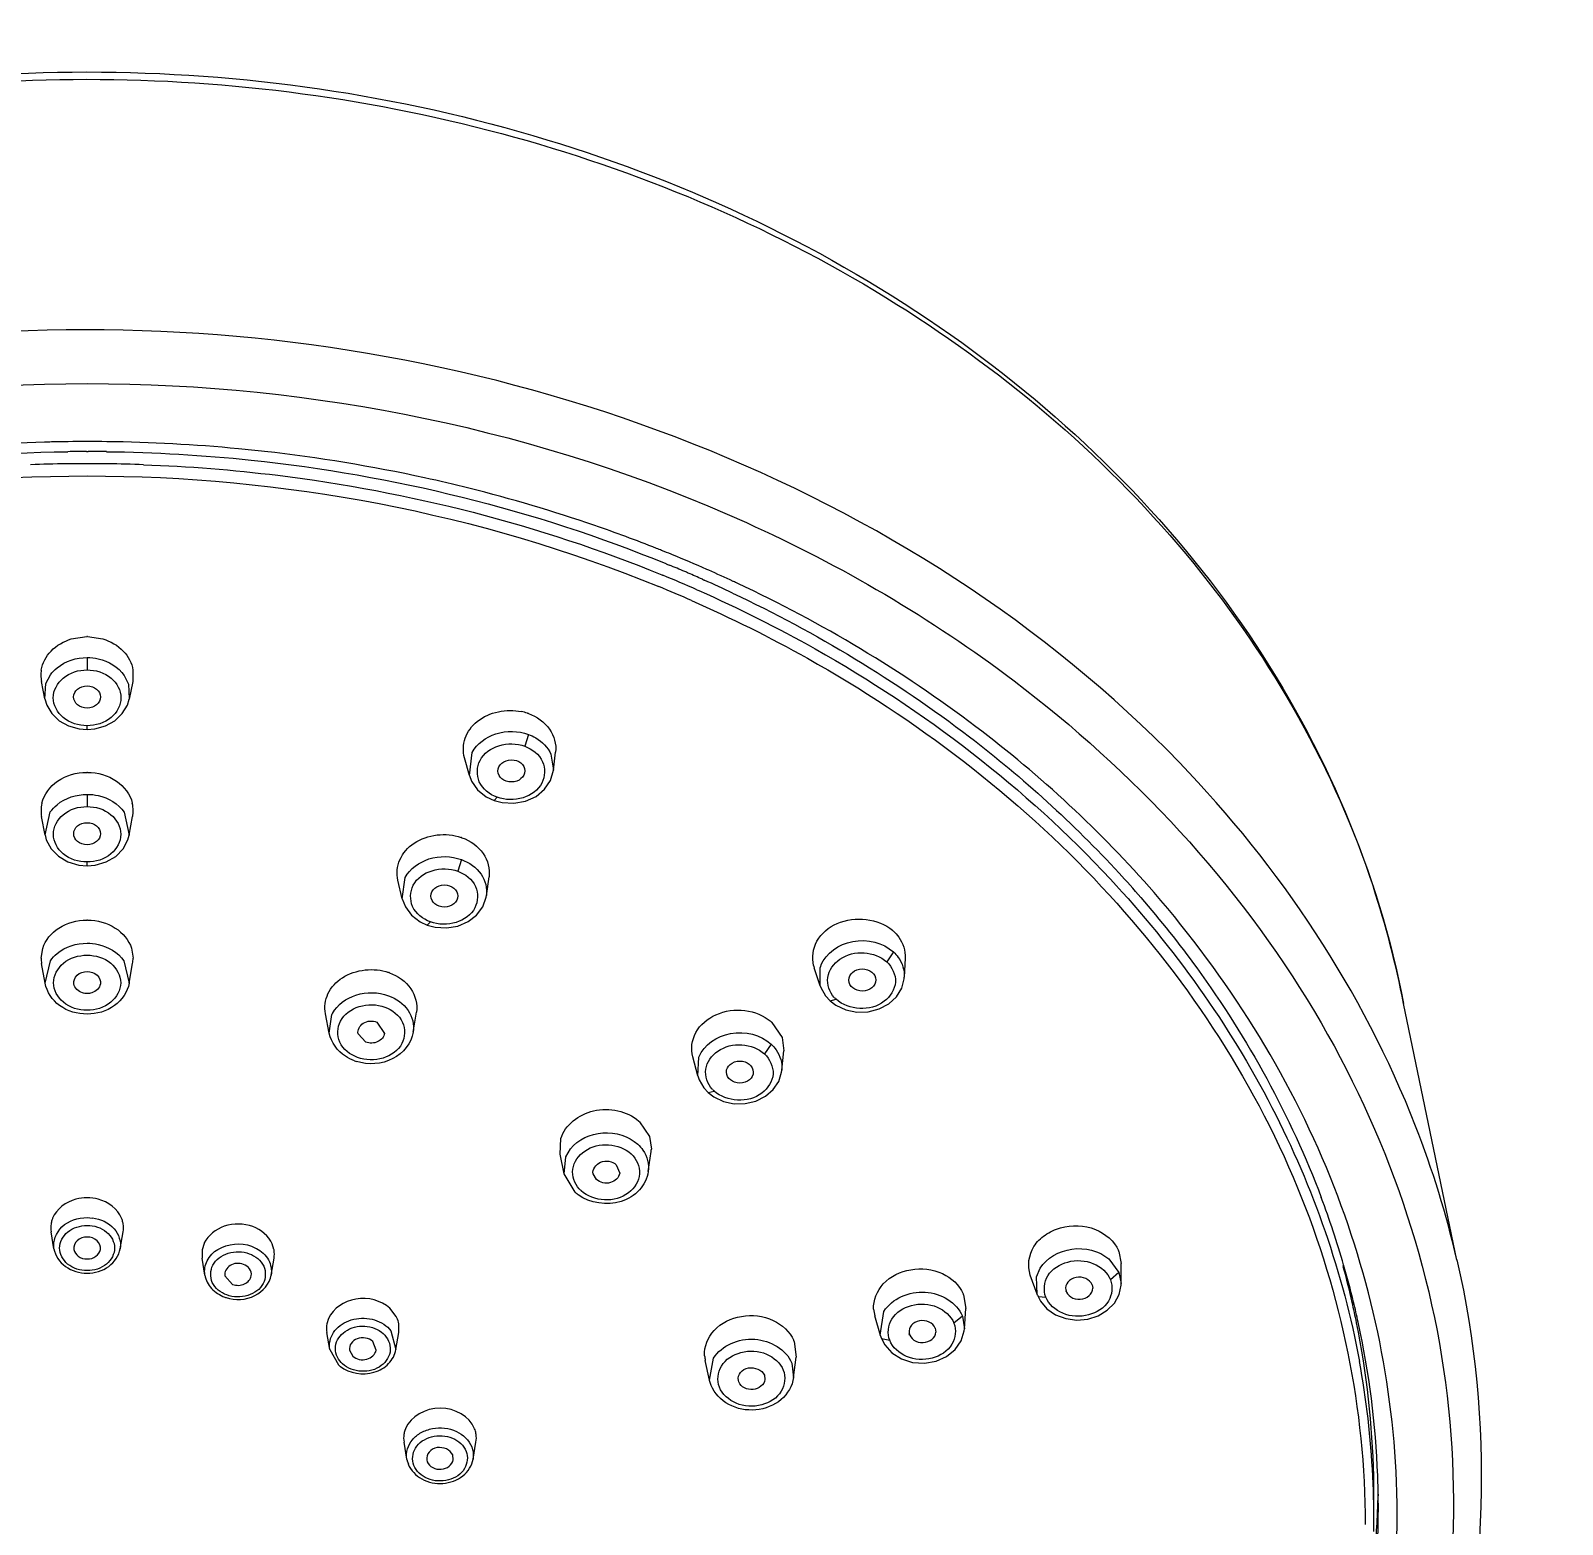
# Model space of a CAD drawing. Header units: millimetres. Extents: x 6110 to 6704, y -2661 to -1821.
# Drawn here: x 6307.51 to 6320.41, y -2176.6 to -2164.02 of the extents above; entities that cross this region are included whole.
import ezdxf

# ---------------------------------------------------------------- set-up
doc = ezdxf.new("R2010")
doc.units = ezdxf.units.MM
doc.header["$LTSCALE"] = 0.1
doc.layers.get('0').update_dxf_attribs({"lineweight": 15})
doc.layers.add('DIM', color=3, linetype='Continuous', lineweight=9)
doc.styles.get("Standard").update_dxf_attribs({"font": 'arial.ttf'})
doc.dimstyles.new('ISO-25', dxfattribs={"dimtxt": 2.5, "dimasz": 2.5, "dimexe": 1.25, "dimexo": 0.625, "dimtad": 1, "dimlfac": 5, "dimtxsty": 'Standard', "dimcen": 2.5, "dimadec": 0, "dimazin": 0, "dimtfac": 1, "dimtmove": 0, "dimatfit": 3, "dimfxl": 0, "dimarcsym": 0})

# ---------------------------------------------------------------- blocks, each defined once
blk = doc.blocks.new('*D77')
at = {"layer": 'Defpoints', "color": 0}
for p in [(6295.279, -2068.044), (6383.721, -2580.443), (6409.353, -2580.443)]:
    blk.add_point(p, dxfattribs=at)
at = {"layer": 'DIM', "color": 0, "lineweight": -2}
for p, q in [((6295.904, -2068.044), (6410.603, -2068.044)), ((6409.353, -2072.044), (6409.353, -2576.443)), ((6384.346, -2580.443), (6410.603, -2580.443))]:
    blk.add_line(p, q, dxfattribs=at)
at = {"layer": 'DIM', "color": 0}
for points in [[(6408.686, -2072.044), (6410.019, -2072.044), (6409.353, -2068.044)], [(6408.686, -2576.443), (6410.019, -2576.443), (6409.353, -2580.443)]]:
    blk.add_solid(points, dxfattribs=at)
at = {"layer": 'DIM', "color": 0, "insert": (6406.106, -2324.243), "char_height": 4, "attachment_point": 5, "rotation": 90}
blk.add_mtext('(2280)', dxfattribs=at)

msp = doc.modelspace()

# ---------------------------------------------------------------- linework, layer by layer
at = {"color": 7, "linetype": 'Continuous'}
for p, q in [((6312.8674, -2168.5091), (6312.8876, -2168.5175)), ((6307.8513, -2169.1403), (6307.9813, -2169.1207)), ((6307.9884, -2169.1207), (6308.1187, -2169.1404)), ((6307.9849, -2169.2964), (6307.985, -2169.4008)), ((6308.3711, -2169.4026), (6308.3691, -2169.4988)), ((6307.63, -2169.6458), (6307.6006, -2169.4987)), ((6307.6299, -2169.6453), (6307.6385, -2169.5154)), ((6307.6385, -2169.5154), (6307.6756, -2169.4432)), ((6308.2972, -2169.4474), (6308.3332, -2169.5211)), ((6308.3332, -2169.5211), (6308.3399, -2169.6457)), ((6308.3692, -2169.4985), (6308.3398, -2169.6463)), ((6307.917, -2169.8975), (6307.9849, -2169.903)), ((6307.9849, -2169.903), (6307.9849, -2169.8709)), ((6311.7016, -2169.9445), (6311.6711, -2170.0435)), ((6311.2043, -2170.2896), (6311.163, -2170.1413)), ((6311.2041, -2170.2889), (6311.2276, -2170.0961)), ((6311.8914, -2170.1107), (6311.9132, -2170.2447)), ((6311.9131, -2170.2454), (6311.9306, -2170.0943)), ((6307.9849, -2170.4492), (6307.9849, -2170.552)), ((6307.6304, -2170.7911), (6307.6744, -2170.5977)), ((6311.4123, -2170.5006), (6311.438, -2170.4731)), ((6307.6306, -2170.792), (6307.6012, -2170.6358)), ((6308.2966, -2170.5994), (6308.3393, -2170.7919)), ((6308.3393, -2170.7919), (6308.3685, -2170.6356)), ((6307.914, -2171.045), (6307.9849, -2171.051)), ((6307.9849, -2171.051), (6307.9849, -2171.0189)), ((6311.1376, -2170.9989), (6311.1071, -2171.0965)), ((6310.6395, -2171.3286), (6310.6027, -2171.1723)), ((6310.6394, -2171.3286), (6310.6647, -2171.1496)), ((6311.3479, -2171.3027), (6311.3697, -2171.1437)), ((6310.8499, -2171.5505), (6310.8756, -2171.523)), ((6307.5978, -2171.8281), (6307.6107, -2171.7462)), ((6308.359, -2171.7461), (6308.3719, -2171.8281)), ((6307.6312, -2172.0399), (6307.6019, -2171.8746)), ((6307.6312, -2172.0397), (6307.6752, -2171.8504)), ((6308.2946, -2171.8504), (6308.3386, -2172.0395)), ((6308.3385, -2172.0397), (6308.3678, -2171.8744)), ((6314.7755, -2171.7769), (6314.7198, -2171.861)), ((6314.875, -2171.8285), (6314.8674, -2171.9879)), ((6314.16, -2172.0621), (6314.109, -2171.9095)), ((6314.1599, -2172.0617), (6314.1589, -2171.907)), ((6314.2435, -2172.1881), (6314.294, -2172.1756)), ((6319.5217, -2174.372), (6319.0717, -2172.2121)), ((6310.0246, -2172.462), (6309.9922, -2172.2972)), ((6310.0245, -2172.4617), (6310.047, -2172.3027)), ((6310.4242, -2172.367), (6310.4903, -2172.4622)), ((6310.7319, -2172.4516), (6310.758, -2172.2846)), ((6313.753, -2172.3708), (6313.8375, -2172.496)), ((6310.3324, -2172.5362), (6310.2668, -2172.4651)), ((6313.8375, -2172.496), (6313.8515, -2172.6098)), ((6313.1282, -2172.8202), (6313.085, -2172.6602)), ((6313.128, -2172.8194), (6313.1378, -2172.6617)), ((6313.745, -2172.5533), (6313.6894, -2172.6358)), ((6313.836, -2172.7738), (6313.8515, -2172.6098)), ((6313.216, -2172.9607), (6313.2665, -2172.9482)), ((6312.638, -2173.2075), (6312.7217, -2173.3306)), ((6311.9691, -2173.4795), (6311.9745, -2173.3487)), ((6312.0164, -2173.5037), (6312.0567, -2173.4344)), ((6312.7217, -2173.3306), (6312.7369, -2173.4374)), ((6312.004, -2173.6453), (6311.9691, -2173.4796)), ((6312.004, -2173.645), (6312.0164, -2173.5037)), ((6312.7114, -2173.6265), (6312.7349, -2173.457)), ((6312.0954, -2173.8009), (6312.004, -2173.645)), ((6312.2741, -2173.6936), (6312.2465, -2173.6462)), ((6312.4417, -2173.5697), (6312.4701, -2173.6409)), ((6307.9848, -2174.0139), (6308.0294, -2174.0182)), ((6307.7059, -2174.2769), (6307.6817, -2174.1347)), ((6308.2637, -2174.2768), (6308.2879, -2174.1347)), ((6308.97, -2174.2314), (6308.9528, -2174.2862)), ((6308.9528, -2174.2862), (6308.9528, -2174.3568)), ((6309.3704, -2174.2555), (6309.409, -2174.2744)), ((6309.5584, -2174.282), (6309.5445, -2174.2366)), ((6316.6752, -2174.3011), (6316.6942, -2174.4021)), ((6308.9769, -2174.4986), (6308.9528, -2174.3568)), ((6309.5348, -2174.4985), (6309.559, -2174.3556)), ((6315.9795, -2174.5144), (6316.0114, -2174.4407)), ((6316.5901, -2174.362), (6316.6753, -2174.4769)), ((6316.6928, -2174.5701), (6316.6942, -2174.402)), ((6319.5217, -2174.372), (6319.5215, -2174.371)), ((6309.1442, -2174.5041), (6309.2101, -2174.5768)), ((6315.9857, -2174.6593), (6315.9286, -2174.4982)), ((6315.9857, -2174.6593), (6315.9795, -2174.5144)), ((6316.4484, -2174.5802), (6316.4539, -2174.6084)), ((6316.6753, -2174.4769), (6316.604, -2174.5388)), ((6316.6753, -2174.4769), (6316.6928, -2174.5696)), ((6315.3667, -2174.6643), (6315.3851, -2174.7807)), ((6315.989, -2174.668), (6315.9857, -2174.6593)), ((6315.9893, -2174.6688), (6316.0143, -2174.7177)), ((6315.9976, -2174.6793), (6316.059, -2174.6841)), ((6316.2316, -2174.6381), (6316.2301, -2174.6339)), ((6310.5887, -2174.848), (6310.5347, -2174.7785)), ((6314.6655, -2175.0069), (6314.6188, -2174.8424)), ((6314.6651, -2175.0055), (6314.6962, -2174.8041)), ((6315.3565, -2174.8436), (6315.2852, -2174.9039)), ((6315.3565, -2174.8435), (6315.3735, -2174.9509)), ((6315.3735, -2174.951), (6315.3851, -2174.7807)), ((6310.0282, -2175.1253), (6310.0041, -2174.9836)), ((6310.0192, -2174.8634), (6310.0049, -2174.9089)), ((6310.5164, -2174.9386), (6310.5423, -2174.9688)), ((6310.5439, -2174.9682), (6310.586, -2175.1252)), ((6310.586, -2175.1252), (6310.6104, -2174.9819)), ((6310.6104, -2174.9819), (6310.6099, -2174.9096)), ((6315.1278, -2174.9459), (6315.1333, -2174.9785)), ((6310.4187, -2175.1307), (6310.3907, -2175.0573)), ((6313.9398, -2175.0576), (6313.9566, -2175.1889)), ((6314.6651, -2175.0054), (6314.6744, -2175.0329)), ((6314.6744, -2175.033), (6314.7441, -2175.0482)), ((6314.9123, -2175.0034), (6314.9094, -2174.9943)), ((6310.0282, -2175.1253), (6310.1011, -2175.2548)), ((6310.1955, -2175.1307), (6310.2235, -2175.1809)), ((6313.2273, -2175.3851), (6313.1907, -2175.2173)), ((6313.2273, -2175.385), (6313.2611, -2175.1992)), ((6313.9192, -2175.2404), (6313.9348, -2175.3614)), ((6313.9347, -2175.3615), (6313.9566, -2175.1889)), ((6313.6886, -2175.3418), (6313.6937, -2175.3787)), ((6313.2403, -2175.4275), (6313.2275, -2175.3861)), ((6313.474, -2175.399), (6313.47, -2175.3853)), ((6310.6779, -2176.0486), (6310.6538, -2175.9071)), ((6311.0684, -2176.054), (6311.0638, -2176.0139)), ((6311.2246, -2175.9452), (6311.2333, -2175.9814)), ((6311.2351, -2175.9814), (6311.2357, -2176.0485)), ((6311.2357, -2176.0485), (6311.2601, -2175.905)), ((6310.6784, -2176.0518), (6310.6779, -2176.0486)), ((6310.6806, -2176.063), (6310.6917, -2176.09)), ((6310.8452, -2176.0539), (6310.8498, -2176.071)), ((6318.8222, -2176.5557), (6318.8221, -2176.3531)), ((6318.8596, -2176.4618), (6318.8596, -2176.4603))]:
    msp.add_line(p, q, dxfattribs=at)
for points in [[(6307.6299, -2169.6452), (6307.6456, -2169.6971), (6307.6879, -2169.7688), (6307.7501, -2169.8284), (6307.8281, -2169.8723), (6307.917, -2169.8975)], [(6307.9849, -2169.903), (6308.0511, -2169.8978), (6308.1406, -2169.8728), (6308.219, -2169.8289), (6308.2815, -2169.7693), (6308.3241, -2169.6975), (6308.3398, -2169.6464)], [(6311.2044, -2170.2897), (6311.2225, -2170.337), (6311.2738, -2170.4108), (6311.3469, -2170.4695), (6311.4123, -2170.5006)], [(6311.4123, -2170.5006), (6311.4799, -2170.5188), (6311.58, -2170.5245), (6311.6782, -2170.5063), (6311.7666, -2170.4658), (6311.8383, -2170.4062), (6311.8881, -2170.3324), (6311.9132, -2170.2447)], [(6307.6304, -2170.7911), (6307.6414, -2170.8323), (6307.6815, -2170.9078), (6307.7433, -2170.971), (6307.8226, -2171.0179), (6307.914, -2171.045)], [(6307.9849, -2171.051), (6308.0541, -2171.0453), (6308.1461, -2171.0184), (6308.226, -2170.9715), (6308.2882, -2170.908), (6308.3284, -2170.8323), (6308.3392, -2170.7921)], [(6310.6395, -2171.3289), (6310.6651, -2171.3963), (6310.717, -2171.4664), (6310.7885, -2171.5217), (6310.8499, -2171.5505)], [(6310.8499, -2171.5505), (6310.9156, -2171.5684), (6311.0126, -2171.5746), (6311.1076, -2171.5586), (6311.194, -2171.5215), (6311.2657, -2171.4659), (6311.3176, -2171.3956), (6311.3458, -2171.3156), (6311.348, -2171.3023)], [(6314.2435, -2172.1881), (6314.2919, -2172.225), (6314.3753, -2172.2641), (6314.4682, -2172.2832), (6314.564, -2172.2808), (6314.6556, -2172.257), (6314.7366, -2172.2137), (6314.8013, -2172.1539), (6314.8455, -2172.0816), (6314.8664, -2172.0018), (6314.8674, -2171.988)], [(6314.1598, -2172.0617), (6314.1646, -2172.0748), (6314.2042, -2172.1453), (6314.2434, -2172.1881)], [(6313.216, -2172.9608), (6313.2628, -2172.9966), (6313.344, -2173.0354), (6313.4344, -2173.0551), (6313.5278, -2173.0543), (6313.6178, -2173.033), (6313.6982, -2172.9926), (6313.7635, -2172.9361), (6313.8098, -2172.8671), (6313.834, -2172.79), (6313.836, -2172.7739)], [(6313.1282, -2172.8202), (6313.1399, -2172.8542), (6313.179, -2172.9208), (6313.216, -2172.9608)], [(6316.0143, -2174.7177), (6316.069, -2174.7819), (6316.1414, -2174.8321), (6316.227, -2174.8647), (6316.3196, -2174.8775), (6316.4131, -2174.8695), (6316.5007, -2174.8415), (6316.5769, -2174.7953), (6316.6367, -2174.7339), (6316.676, -2174.6613), (6316.6924, -2174.5828), (6316.6928, -2174.5696)], [(6314.6744, -2175.033), (6314.7027, -2175.0868), (6314.7634, -2175.1541), (6314.8437, -2175.2045), (6314.9376, -2175.2342), (6315.0375, -2175.2406), (6315.1356, -2175.2233), (6315.224, -2175.1837), (6315.2962, -2175.1249), (6315.3466, -2175.0514), (6315.3716, -2174.9691), (6315.3735, -2174.9509)]]:
    msp.add_lwpolyline(points, dxfattribs=at)
for centre, radius, start, end in [((6307.9847, -2180.8929), 13.4154, 91.28075, 91.53681), ((6307.9849, -2180.9044), 13.427, 90.68498, 91.2807), ((6307.9851, -2180.9233), 13.4458, 89.29425, 90.68485), ((6307.9859, -2180.9026), 13.4251, 84.55343, 89.29667), ((6307.9854, -2180.8206), 13.2592, 90.01924, 90.70816), ((6307.9854, -2180.8214), 13.26, 89.29743, 89.96637), ((6307.9947, -2180.8), 13.3222, 83.59928, 84.54928), ((6308.0109, -2180.6753), 13.1964, 77.67542, 83.60879), ((6307.9852, -2180.8698), 13.2061, 90.76239, 92.06554), ((6307.9854, -2180.8814), 13.2177, 89.24196, 90.76252), ((6307.9856, -2180.8696), 13.206, 87.93893, 89.24209), ((6308.0644, -2180.4177), 12.9333, 75.96557, 77.66305), ((6308.1226, -2180.1942), 12.7024, 70.98964, 75.9762), ((6308.2388, -2179.8505), 12.3396, 68.40113, 70.97985), ((6308.2892, -2179.7205), 12.2002, 68.18366, 68.39622), ((6308.2997, -2179.6944), 12.1721, 67.77142, 68.18374), ((6308.3343, -2179.5304), 11.9171, 66.8528, 67.53704), ((6308.3357, -2179.6071), 12.0776, 66.23355, 67.72022), ((6308.3367, -2179.5606), 11.8443, 66.17456, 67.68416), ((6308.3529, -2179.4866), 11.8696, 66.70133, 66.85242), ((6308.3662, -2179.456), 11.8361, 66.06993, 66.70156), ((6308.4044, -2179.3704), 11.7425, 64.70847, 65.98631), ((6308.3919, -2179.4793), 11.938, 65.05189, 66.1426), ((6308.4208, -2179.4169), 11.8693, 64.85617, 65.05103), ((6308.3331, -2179.5862), 11.7676, 66.23383, 67.69169), ((6307.9849, -2169.583), 0.4624, 89.57129, 90.45062), ((6307.8674, -2169.4455), 0.2721, 170.96189, 180.2162), ((6307.8685, -2169.4452), 0.2731, 180.27565, 191.29268), ((6311.5494, -2170.187), 0.4451, 71.08648, 77.90285), ((6311.5546, -2170.1709), 0.4282, 69.9345, 71.05366), ((6307.9849, -2170.7263), 0.4626, 89.57276, 90.43185), ((6307.8676, -2170.5864), 0.271, 166.68172, 179.94349), ((6307.8664, -2170.586), 0.2698, 180.03375, 190.63178), ((6308.1021, -2170.5864), 0.271, 0.05228, 13.41231), ((6308.1034, -2170.5859), 0.2698, 349.39045, 359.96119), ((6310.995, -2171.2166), 0.4283, 69.93441, 71.01391), ((6309.8783, -2177.36), 9.2324, 40.87472, 42.58012), ((6311.4062, -2173.6742), 7.8037, 10.79874, 18.24684), ((6307.9849, -2171.9704), 0.4627, 89.58875, 90.41582), ((6314.5408, -2171.8587), 0.3484, 47.66155, 49.46171), ((6307.8648, -2171.828), 0.267, 180.02824, 190.05518), ((6308.1048, -2171.8279), 0.267, 349.96581, 359.96821), ((6310.3847, -2172.3541), 0.4283, 69.93434, 70.97914), ((6314.3695, -2171.8224), 0.2746, 194.45371, 198.47407), ((6314.4095, -2171.9863), 0.2629, 158.3251, 162.42954), ((6314.462, -2171.9912), 0.2495, 222.47659, 227.65857), ((6310.2877, -2172.4232), 0.2692, 151.55149, 153.40758), ((6313.5185, -2172.6283), 0.3483, 47.66131, 49.40157), ((6310.3714, -2172.3235), 0.3933, 249.95058, 252.63804), ((6313.4343, -2172.7641), 0.2491, 222.46484, 227.6589), ((6312.4036, -2173.4647), 0.348, 47.66112, 49.34932), ((6312.4727, -2173.4206), 0.2647, 352.09428, 356.36591), ((6312.323, -2173.5507), 0.3382, 227.70189, 233.45016), ((6312.3128, -2173.6051), 0.2478, 222.43124, 227.65592), ((6311.2136, -2176.5401), 7.6553, 16.13174, 20.60721), ((6307.8889, -2174.0994), 0.2102, 170.98736, 189.66009), ((6307.8904, -2174.0999), 0.2118, 169.73761, 170.93333), ((6307.8933, -2174.1005), 0.2147, 160.6253, 169.71892), ((6307.8981, -2174.1021), 0.2198, 158.03689, 160.64057), ((6308.0716, -2174.102), 0.2196, 18.66293, 22.10749), ((6308.0766, -2174.1003), 0.2143, 10.29295, 18.67088), ((6308.0791, -2174.0998), 0.2118, 9.05022, 10.27829), ((6308.0807, -2174.0994), 0.2102, 350.33707, 9.00021), ((6309.1753, -2174.3266), 0.2263, 154.25018, 155.12041), ((6309.3523, -2174.3207), 0.2097, 9.117, 10.64745), ((6309.3517, -2174.3206), 0.2103, 350.42551, 9.05649), ((6316.4168, -2174.4035), 0.278, 21.60462, 23.54661), ((6311.313, -2176.3895), 7.5124, 12.77459, 15.13718), ((6311.3286, -2176.506), 7.5354, 13.66043, 16.12501), ((6309.2508, -2174.3931), 0.3103, 249.93758, 252.20341), ((6315.1085, -2174.7665), 0.2777, 21.60444, 23.48486), ((6310.3886, -2174.9521), 0.2256, 24.47461, 27.48147), ((6314.8759, -2174.7692), 0.2674, 183.70502, 195.87578), ((6311.3689, -2176.3766), 7.455, 11.42431, 12.7731), ((6311.3877, -2176.4914), 7.4746, 12.32396, 13.6587), ((6310.2109, -2174.9487), 0.2098, 169.01817, 189.59), ((6310.3968, -2174.9487), 0.2167, 10.39997, 24.54702), ((6310.4018, -2174.9465), 0.2115, 348.90834, 350.36623), ((6311.4565, -2176.3594), 7.3657, 1.28962, 11.4282), ((6311.4977, -2176.4682), 7.3621, 2.16227, 12.33055), ((6313.682, -2175.1597), 0.2773, 21.60432, 23.43418), ((6310.2722, -2175.0956), 0.204, 223.43003, 227.66749), ((6313.4494, -2175.1608), 0.2647, 183.68603, 192.31), ((6311.4612, -2176.5604), 7.3611, 2.84898, 10.44967), ((6310.2792, -2175.0592), 0.2645, 227.6804, 232.53933), ((6310.8598, -2175.8723), 0.2089, 170.61406, 189.60737), ((6310.8613, -2175.8728), 0.2105, 169.50706, 170.54278), ((6310.8652, -2175.8736), 0.2145, 159.9351, 169.47966), ((6310.8709, -2175.8756), 0.2206, 157.67187, 159.96057), ((6311.049, -2175.8713), 0.2141, 10.17704, 21.62194), ((6311.052, -2175.8707), 0.211, 8.94513, 10.15375), ((6311.0542, -2175.8701), 0.2088, 350.39033, 8.89402), ((6311.5199, -2176.556), 7.3023, 1.57115, 2.83761), ((6311.5398, -2176.3544), 7.2824, 0.01045, 1.26541), ((6311.57, -2176.462), 7.2896, 0.92853, 2.13502), ((6311.5377, -2176.5555), 7.2845, 0.01052, 1.57123), ((6311.543, -2176.1968), 7.3166, 357.93873, 358.74528), ((6311.5375, -2176.4616), 7.3222, 0.0101, 0.92651), ((6311.616, -2176.53), 7.4025, 0.92659, 1.57506), ((6311.5317, -2176.1964), 7.3279, 357.18036, 357.93875), ((6311.5557, -2176.4616), 7.304, 359.24213, 359.99806), ((6311.5183, -2176.5554), 7.3039, 359.19035, 359.99804), ((6311.5121, -2176.1953), 7.3475, 355.23036, 357.17979)]:
    msp.add_arc(centre, radius, start, end, dxfattribs=at)
for centre, major_axis, ratio in [((6307.9849, -2169.6285), (0.1135, 0), 0.8243502), ((6311.5582, -2170.2516), (0.1135, 0.001), 0.8230563), ((6307.9849, -2170.7808), (0.1131, 0), 0.822071), ((6310.9937, -2171.3055), (0.1131, 0.0004), 0.8215549), ((6314.5135, -2172.0134), (0.1137, 0.0013), 0.8200811), ((6313.4821, -2172.7889), (0.1132, 0.0006), 0.8203567)]:
    msp.add_ellipse(centre, major_axis=major_axis, ratio=ratio, dxfattribs=at)
for centre, major_axis, ratio, start_param, end_param in [((6316.34, -2174.6092), (0.1139, 0.0008), 0.8174289, 0.3071234, 6.2823208), ((6315.0201, -2174.9746), (0.1133, 0.0003), 0.8192752, 0.3111797, 6.2378611)]:
    msp.add_ellipse(centre, major_axis=major_axis, ratio=ratio, start_param=start_param, end_param=end_param, dxfattribs=at)
for points, knots in [([(6296.8961, -2172.2161), (6297.1056, -2171.1132), (6298.047, -2168.9192), (6300.6496, -2166.3691), (6304.0976, -2164.7361), (6307.9825, -2164.1752), (6311.8676, -2164.7347), (6315.3161, -2166.3666), (6317.9197, -2168.9157), (6318.8618, -2171.1094), (6319.0717, -2172.2122)], [0, 0, 0, 0, 0.1151373, 0.2369225, 0.3661096, 0.5000009, 0.633892, 0.7630785, 0.884863, 1, 1, 1, 1]), ([(6297.1496, -2171.2357), (6297.4742, -2170.2485), (6298.561, -2168.3318), (6301.1252, -2166.1417), (6304.3755, -2164.744), (6307.9818, -2164.2644), (6311.5883, -2164.7423), (6314.8393, -2166.1386), (6317.4046, -2168.3275), (6318.4923, -2170.2437), (6318.8175, -2171.2308)], [0, 0, 0, 0, 0.1147294, 0.2368488, 0.3662357, 0.4999961, 0.6337568, 0.7631452, 0.8852681, 1, 1, 1, 1]), ([(6317.1838, -2170.1815), (6314.9219, -2167.8426), (6308.1264, -2165.2964), (6301.295, -2167.7098), (6298.9675, -2169.9989)], [0, 0, 0, 0, 0.4991622, 1, 1, 1, 1]), ([(6302.4322, -2168.1606), (6304.1561, -2167.3815), (6307.9851, -2166.5958), (6311.8142, -2167.3813), (6313.538, -2168.1604)], [0, 0, 0, 0, 0.5000121, 1, 1, 1, 1]), ([(6307.6249, -2167.4823), (6307.2411, -2167.4926), (6305.7273, -2167.5979), (6304.2302, -2167.964), (6303.1772, -2168.3823)], [0, 0, 0, 0, 0.2530824, 1, 1, 1, 1]), ([(6303.1111, -2168.5059), (6303.478, -2168.3553), (6304.9938, -2167.8188), (6306.6115, -2167.5774), (6307.8215, -2167.5625)], [0, 0, 0, 0, 0.2468086, 1, 1, 1, 1]), ([(6308.148, -2167.5624), (6308.5549, -2167.5674), (6310.1594, -2167.6604), (6311.7486, -2168.05), (6312.8583, -2168.5054)], [0, 0, 0, 0, 0.2533377, 1, 1, 1, 1]), ([(6308.4606, -2167.6722), (6308.838, -2167.6858), (6310.3254, -2167.8031), (6311.7942, -2168.1774), (6312.8249, -2168.5995)], [0, 0, 0, 0, 0.2532373, 1, 1, 1, 1]), ([(6303.1697, -2168.6998), (6304.6822, -2168.079), (6307.9848, -2167.4544), (6311.2874, -2168.0787), (6312.7999, -2168.6993)], [0, 0, 0, 0, 0.500006, 1, 1, 1, 1]), ([(6313.1376, -2168.7328), (6313.4715, -2168.8809), (6314.7386, -2169.5141), (6315.8876, -2170.3941), (6316.6031, -2171.1641)], [0, 0, 0, 0, 0.2578772, 1, 1, 1, 1]), ([(6313.0754, -2168.8165), (6313.408, -2168.963), (6314.6704, -2169.5899), (6315.8158, -2170.4626), (6316.5295, -2171.227)], [0, 0, 0, 0, 0.2578707, 1, 1, 1, 1]), ([(6307.5987, -2169.4027), (6307.6082, -2169.3434), (6307.6725, -2169.2241), (6307.788, -2169.1596), (6307.8513, -2169.1403)], [0, 0, 0, 0, 0.4760542, 1, 1, 1, 1]), ([(6308.1187, -2169.1404), (6308.182, -2169.1597), (6308.2974, -2169.2242), (6308.3616, -2169.3433), (6308.3711, -2169.4026)], [0, 0, 0, 0, 0.5238875, 1, 1, 1, 1]), ([(6307.6756, -2169.4432), (6307.6918, -2169.4205), (6307.7728, -2169.335), (6307.8962, -2169.2964), (6307.9849, -2169.2964)], [0, 0, 0, 0, 0.238762, 1, 1, 1, 1]), ([(6307.9849, -2169.2964), (6308.0163, -2169.2964), (6308.1337, -2169.3084), (6308.2481, -2169.3759), (6308.2972, -2169.4474)], [0, 0, 0, 0, 0.2656326, 1, 1, 1, 1]), ([(6307.9849, -2169.8709), (6307.9138, -2169.8709), (6307.774, -2169.8315), (6307.6653, -2169.6359), (6307.774, -2169.4402), (6307.9138, -2169.4008), (6307.985, -2169.4008)], [0, 0, 0, 0, 0.2672918, 0.4999826, 0.7326894, 1, 1, 1, 1]), ([(6307.985, -2169.4008), (6308.0561, -2169.4008), (6308.1959, -2169.4402), (6308.3046, -2169.6358), (6308.1959, -2169.8315), (6308.0561, -2169.8709), (6307.9849, -2169.8709)], [0, 0, 0, 0, 0.2672919, 0.499983, 0.7326891, 1, 1, 1, 1]), ([(6315.7922, -2169.4935), (6316.7916, -2170.2507), (6318.5022, -2172.0763), (6319.7236, -2175.5781), (6319.2668, -2179.2245), (6317.9451, -2181.2922), (6317.1161, -2182.179)], [0, 0, 0, 0, 0.2609154, 0.5059416, 0.7474152, 1, 1, 1, 1]), ([(6311.163, -2170.1412), (6311.1482, -2170.0883), (6311.1533, -2169.9663), (6311.305, -2169.7665), (6311.5186, -2169.7251), (6311.6427, -2169.7518)], [0, 0, 0, 0, 0.2289667, 0.4717038, 1, 1, 1, 1]), ([(6311.7015, -2169.7687), (6311.7709, -2169.7941), (6311.8961, -2169.8784), (6311.9382, -2170.028), (6311.9306, -2170.0943)], [0, 0, 0, 0, 0.524992, 1, 1, 1, 1]), ([(6311.2276, -2170.0961), (6311.2684, -2170.0219), (6311.4263, -2169.9073), (6311.6158, -2169.9131), (6311.7016, -2169.9444)], [0, 0, 0, 0, 0.4811405, 1, 1, 1, 1]), ([(6311.7016, -2169.9444), (6311.7229, -2169.9522), (6311.8003, -2169.9879), (6311.8654, -2170.0537), (6311.8914, -2170.1107)], [0, 0, 0, 0, 0.2655772, 1, 1, 1, 1]), ([(6311.438, -2170.4731), (6311.3757, -2170.4503), (6311.2599, -2170.3633), (6311.2701, -2170.1399), (6311.4528, -2170.0145), (6311.6026, -2170.0185), (6311.6711, -2170.0435)], [0, 0, 0, 0, 0.2491996, 0.4741466, 0.7260363, 1, 1, 1, 1]), ([(6311.6711, -2170.0435), (6311.7334, -2170.0663), (6311.8492, -2170.1533), (6311.839, -2170.3767), (6311.6563, -2170.5021), (6311.5065, -2170.4981), (6311.438, -2170.4731)], [0, 0, 0, 0, 0.2491997, 0.4741469, 0.7260359, 1, 1, 1, 1]), ([(6319.5215, -2174.371), (6319.4327, -2173.988), (6318.9563, -2172.4456), (6318.0301, -2171.0565), (6317.1838, -2170.1815)], [0, 0, 0, 0, 0.2441113, 1, 1, 1, 1]), ([(6307.6039, -2170.524), (6307.6214, -2170.4499), (6307.7302, -2170.3086), (6307.8962, -2170.2644), (6307.9814, -2170.2638)], [0, 0, 0, 0, 0.471945, 1, 1, 1, 1]), ([(6307.9883, -2170.2638), (6308.0735, -2170.2644), (6308.2393, -2170.3085), (6308.3481, -2170.4495), (6308.3657, -2170.5235)], [0, 0, 0, 0, 0.528023, 1, 1, 1, 1]), ([(6307.6744, -2170.5977), (6307.6904, -2170.5748), (6307.7712, -2170.4881), (6307.8956, -2170.4492), (6307.9849, -2170.4492)], [0, 0, 0, 0, 0.2382168, 1, 1, 1, 1]), ([(6307.9849, -2170.4492), (6308.0162, -2170.4492), (6308.1333, -2170.4611), (6308.2477, -2170.5281), (6308.2966, -2170.5994)], [0, 0, 0, 0, 0.265955, 1, 1, 1, 1]), ([(6307.9849, -2171.0189), (6307.9142, -2171.0189), (6307.7751, -2170.98), (6307.6665, -2170.7855), (6307.7751, -2170.591), (6307.9142, -2170.552), (6307.9849, -2170.552)], [0, 0, 0, 0, 0.26732, 0.4999824, 0.7326597, 1, 1, 1, 1]), ([(6307.9849, -2170.552), (6308.0557, -2170.5521), (6308.1947, -2170.591), (6308.3034, -2170.7855), (6308.1947, -2170.9799), (6308.0556, -2171.0189), (6307.9849, -2171.0189)], [0, 0, 0, 0, 0.2673173, 0.4999799, 0.732659, 1, 1, 1, 1]), ([(6310.6027, -2171.1723), (6310.5896, -2171.1164), (6310.603, -2170.988), (6310.7793, -2170.7921), (6311.0087, -2170.7683), (6311.1343, -2170.8116)], [0, 0, 0, 0, 0.2278351, 0.4724749, 1, 1, 1, 1]), ([(6311.1419, -2170.8143), (6311.2119, -2170.8398), (6311.3383, -2170.9252), (6311.3788, -2171.0771), (6311.3697, -2171.1437)], [0, 0, 0, 0, 0.5254232, 1, 1, 1, 1]), ([(6310.6647, -2171.1496), (6310.705, -2171.0755), (6310.863, -2170.9614), (6311.0519, -2170.9676), (6311.1376, -2170.9989)], [0, 0, 0, 0, 0.4803115, 1, 1, 1, 1]), ([(6310.8756, -2171.523), (6310.8137, -2171.5003), (6310.6984, -2171.4141), (6310.708, -2171.1918), (6310.8901, -2171.0673), (6311.039, -2171.0716), (6311.1071, -2171.0965)], [0, 0, 0, 0, 0.2492673, 0.4741498, 0.7260352, 1, 1, 1, 1]), ([(6311.1071, -2171.0965), (6311.169, -2171.1191), (6311.2843, -2171.2053), (6311.2747, -2171.4276), (6311.0926, -2171.5521), (6310.9437, -2171.5479), (6310.8756, -2171.523)], [0, 0, 0, 0, 0.2492648, 0.4741472, 0.7260345, 1, 1, 1, 1]), ([(6311.1376, -2170.9989), (6311.2021, -2171.0225), (6311.3187, -2171.101), (6311.3563, -2171.241), (6311.348, -2171.3024)], [0, 0, 0, 0, 0.5257377, 1, 1, 1, 1]), ([(6316.5295, -2171.227), (6317.2176, -2171.964), (6318.3407, -2173.6439), (6318.7489, -2175.6343), (6318.7489, -2176.5985)], [0, 0, 0, 0, 0.5111759, 1, 1, 1, 1]), ([(6316.6031, -2171.1641), (6317.1374, -2171.7392), (6318.0479, -2173.0062), (6318.5635, -2174.4837), (6318.7002, -2175.2253)], [0, 0, 0, 0, 0.5100201, 1, 1, 1, 1]), ([(6316.8593, -2171.3183), (6317.0245, -2171.5092), (6317.6387, -2172.2807), (6318.1211, -2173.1592), (6318.3791, -2173.8458)], [0, 0, 0, 0, 0.2560606, 1, 1, 1, 1]), ([(6319.0157, -2176.3265), (6318.9909, -2175.4237), (6318.5939, -2173.5765), (6317.5875, -2171.987), (6316.971, -2171.277)], [0, 0, 0, 0, 0.4899201, 1, 1, 1, 1]), ([(6314.1035, -2171.891), (6314.0864, -2171.8244), (6314.1124, -2171.6647), (6314.3568, -2171.4626), (6314.6487, -2171.4925), (6314.7673, -2171.5939)], [0, 0, 0, 0, 0.228622, 0.4809276, 1, 1, 1, 1]), ([(6307.6107, -2171.7462), (6307.6329, -2171.6766), (6307.7424, -2171.5487), (6307.9003, -2171.5083), (6307.9815, -2171.5077)], [0, 0, 0, 0, 0.4734277, 1, 1, 1, 1]), ([(6307.9882, -2171.5077), (6308.0694, -2171.5083), (6308.2273, -2171.5486), (6308.3367, -2171.6765), (6308.359, -2171.7461)], [0, 0, 0, 0, 0.5265697, 1, 1, 1, 1]), ([(6314.7755, -2171.6012), (6314.7919, -2171.6161), (6314.849, -2171.6783), (6314.878, -2171.7666), (6314.875, -2171.8286)], [0, 0, 0, 0, 0.2636806, 1, 1, 1, 1]), ([(6307.6752, -2171.8504), (6307.6911, -2171.8276), (6307.7718, -2171.7414), (6307.8958, -2171.7029), (6307.9849, -2171.7029)], [0, 0, 0, 0, 0.2378134, 1, 1, 1, 1]), ([(6307.9849, -2171.7029), (6308.0159, -2171.7029), (6308.132, -2171.7146), (6308.2456, -2171.7802), (6308.2946, -2171.8504)], [0, 0, 0, 0, 0.2660675, 1, 1, 1, 1]), ([(6314.1652, -2171.8892), (6314.2065, -2171.7854), (6314.432, -2171.632), (6314.6884, -2171.6975), (6314.7755, -2171.7769)], [0, 0, 0, 0, 0.4866049, 1, 1, 1, 1]), ([(6307.9849, -2172.2683), (6307.9145, -2172.2683), (6307.7761, -2172.2297), (6307.6677, -2172.0362), (6307.7761, -2171.8428), (6307.9145, -2171.8041), (6307.9849, -2171.8041)], [0, 0, 0, 0, 0.2673373, 0.4999856, 0.732649, 1, 1, 1, 1]), ([(6307.9849, -2171.8041), (6308.0553, -2171.8041), (6308.1936, -2171.8427), (6308.3021, -2172.0362), (6308.1936, -2172.2297), (6308.0553, -2172.2683), (6307.9849, -2172.2683)], [0, 0, 0, 0, 0.2673373, 0.4999856, 0.732649, 1, 1, 1, 1]), ([(6314.278, -2172.1596), (6314.2381, -2172.116), (6314.191, -2171.9821), (6314.3215, -2171.8112), (6314.5275, -2171.7631), (6314.669, -2171.8147), (6314.7198, -2171.861)], [0, 0, 0, 0, 0.2282658, 0.4652913, 0.7349754, 1, 1, 1, 1]), ([(6314.7198, -2171.861), (6314.7652, -2171.9023), (6314.8275, -2172.0352), (6314.7035, -2172.2207), (6314.4924, -2172.2748), (6314.3462, -2172.2232), (6314.294, -2172.1756)], [0, 0, 0, 0, 0.2306637, 0.4654979, 0.7344301, 1, 1, 1, 1]), ([(6314.7755, -2171.7769), (6314.7907, -2171.7907), (6314.8434, -2171.8482), (6314.8702, -2171.9298), (6314.8675, -2171.987)], [0, 0, 0, 0, 0.2636052, 1, 1, 1, 1]), ([(6307.8731, -2172.0464), (6307.869, -2172.0208), (6307.8946, -2171.9593), (6307.9547, -2171.9417), (6307.9849, -2171.9417)], [0, 0, 0, 0, 0.4627932, 1, 1, 1, 1]), ([(6307.9849, -2171.9417), (6308.015, -2171.9417), (6308.0752, -2171.9593), (6308.1008, -2172.0207), (6308.0967, -2172.0464)], [0, 0, 0, 0, 0.537201, 1, 1, 1, 1]), ([(6309.9922, -2172.2972), (6309.9813, -2172.2419), (6309.9989, -2172.1165), (6310.1761, -2171.9282), (6310.4007, -2171.9066), (6310.5243, -2171.9492)], [0, 0, 0, 0, 0.2273916, 0.4723359, 1, 1, 1, 1]), ([(6310.5316, -2171.9518), (6310.6021, -2171.9776), (6310.7295, -2172.0638), (6310.7685, -2172.2178), (6310.758, -2172.2846)], [0, 0, 0, 0, 0.5258369, 1, 1, 1, 1]), ([(6307.9849, -2172.3004), (6307.9041, -2172.3004), (6307.743, -2172.2562), (6307.6442, -2172.1135), (6307.6312, -2172.0397)], [0, 0, 0, 0, 0.5188124, 1, 1, 1, 1]), ([(6307.9849, -2172.1268), (6307.9715, -2172.1268), (6307.9241, -2172.121), (6307.8786, -2172.0805), (6307.8731, -2172.0464)], [0, 0, 0, 0, 0.2792059, 1, 1, 1, 1]), ([(6308.3386, -2172.0395), (6308.3256, -2172.1133), (6308.2269, -2172.2562), (6308.0656, -2172.3004), (6307.9849, -2172.3004)], [0, 0, 0, 0, 0.4811875, 1, 1, 1, 1]), ([(6308.0967, -2172.0464), (6308.0912, -2172.0805), (6308.0457, -2172.121), (6307.9983, -2172.1268), (6307.9849, -2172.1268)], [0, 0, 0, 0, 0.720791, 1, 1, 1, 1]), ([(6310.051, -2172.295), (6310.091, -2172.2212), (6310.249, -2172.1076), (6310.4372, -2172.1142), (6310.5228, -2172.1454)], [0, 0, 0, 0, 0.4795361, 1, 1, 1, 1]), ([(6310.5228, -2172.1454), (6310.5878, -2172.1692), (6310.7053, -2172.2483), (6310.7415, -2172.3901), (6310.7319, -2172.4516)], [0, 0, 0, 0, 0.5265941, 1, 1, 1, 1]), ([(6310.2623, -2172.6654), (6310.2006, -2172.6429), (6310.0859, -2172.5573), (6310.0951, -2172.3359), (6310.2766, -2172.2123), (6310.4246, -2172.2166), (6310.4924, -2172.2414)], [0, 0, 0, 0, 0.2493044, 0.4741521, 0.7260392, 1, 1, 1, 1]), ([(6310.4924, -2172.2414), (6310.5541, -2172.2639), (6310.6688, -2172.3495), (6310.6596, -2172.5709), (6310.4781, -2172.6946), (6310.33, -2172.6902), (6310.2623, -2172.6654)], [0, 0, 0, 0, 0.2493044, 0.4741521, 0.7260392, 1, 1, 1, 1]), ([(6313.085, -2172.6602), (6313.0672, -2172.594), (6313.0904, -2172.4341), (6313.2797, -2172.2824), (6313.5243, -2172.248), (6313.6847, -2172.312), (6313.7451, -2172.3638)], [0, 0, 0, 0, 0.2239174, 0.4709809, 0.7400168, 1, 1, 1, 1]), ([(6310.2668, -2172.4651), (6310.261, -2172.4331), (6310.3058, -2172.3556), (6310.3883, -2172.3539), (6310.4242, -2172.367)], [0, 0, 0, 0, 0.4595794, 1, 1, 1, 1]), ([(6310.2365, -2172.693), (6310.2099, -2172.6833), (6310.1134, -2172.6368), (6310.0396, -2172.539), (6310.0245, -2172.4617)], [0, 0, 0, 0, 0.2644064, 1, 1, 1, 1]), ([(6310.7319, -2172.4519), (6310.7172, -2172.5448), (6310.5693, -2172.7208), (6310.3514, -2172.7294), (6310.254, -2172.6989)], [0, 0, 0, 0, 0.4797019, 1, 1, 1, 1]), ([(6310.4903, -2172.4622), (6310.4862, -2172.4917), (6310.4354, -2172.5479), (6310.3643, -2172.5478), (6310.3324, -2172.5362)], [0, 0, 0, 0, 0.4678821, 1, 1, 1, 1]), ([(6313.1378, -2172.6617), (6313.1791, -2172.5589), (6313.4044, -2172.4082), (6313.6584, -2172.4743), (6313.745, -2172.5533)], [0, 0, 0, 0, 0.4858797, 1, 1, 1, 1]), ([(6313.2505, -2172.9323), (6313.2108, -2172.8889), (6313.1638, -2172.756), (6313.2933, -2172.5857), (6313.4984, -2172.5383), (6313.6389, -2172.5898), (6313.6894, -2172.6358)], [0, 0, 0, 0, 0.2283233, 0.4652839, 0.7349828, 1, 1, 1, 1]), ([(6313.6894, -2172.6358), (6313.7345, -2172.677), (6313.7968, -2172.8089), (6313.6738, -2172.9937), (6313.4636, -2173.0471), (6313.3184, -2172.9956), (6313.2665, -2172.9482)], [0, 0, 0, 0, 0.2307421, 0.4654936, 0.7344337, 1, 1, 1, 1]), ([(6313.745, -2172.5533), (6313.7609, -2172.5677), (6313.8157, -2172.6278), (6313.8416, -2172.7144), (6313.836, -2172.7738)], [0, 0, 0, 0, 0.2645186, 1, 1, 1, 1]), ([(6311.9745, -2173.3487), (6312.0088, -2173.2331), (6312.2499, -2173.0503), (6312.5318, -2173.1161), (6312.6303, -2173.2007)], [0, 0, 0, 0, 0.4816954, 1, 1, 1, 1]), ([(6312.0567, -2173.4344), (6312.1193, -2173.3552), (6312.3285, -2173.2605), (6312.5459, -2173.3274), (6312.6219, -2173.3967)], [0, 0, 0, 0, 0.4950915, 1, 1, 1, 1]), ([(6312.1299, -2173.7723), (6312.0904, -2173.7291), (6312.0435, -2173.597), (6312.1723, -2173.4274), (6312.3765, -2173.3806), (6312.5161, -2173.4319), (6312.5663, -2173.4777)], [0, 0, 0, 0, 0.2283548, 0.4652819, 0.7349922, 1, 1, 1, 1]), ([(6312.6219, -2173.3967), (6312.6384, -2173.4118), (6312.695, -2173.4741), (6312.7199, -2173.5654), (6312.7114, -2173.6266)], [0, 0, 0, 0, 0.2654075, 1, 1, 1, 1]), ([(6312.5663, -2173.4777), (6312.6112, -2173.5186), (6312.6733, -2173.6498), (6312.5512, -2173.8339), (6312.3419, -2173.8868), (6312.1976, -2173.8354), (6312.1459, -2173.7883)], [0, 0, 0, 0, 0.2307908, 0.4654974, 0.7344397, 1, 1, 1, 1]), ([(6312.2465, -2173.6462), (6312.2391, -2173.6081), (6312.3066, -2173.5174), (6312.4087, -2173.5396), (6312.4417, -2173.5697)], [0, 0, 0, 0, 0.4646549, 1, 1, 1, 1]), ([(6312.7113, -2173.6271), (6312.7033, -2173.6838), (6312.6454, -2173.7965), (6312.4341, -2173.9241), (6312.2191, -2173.8948), (6312.1216, -2173.8224)], [0, 0, 0, 0, 0.2391071, 0.4924007, 1, 1, 1, 1]), ([(6312.4701, -2173.6409), (6312.4657, -2173.6773), (6312.3931, -2173.7423), (6312.3041, -2173.7209), (6312.2741, -2173.6936)], [0, 0, 0, 0, 0.4751136, 1, 1, 1, 1]), ([(6307.9848, -2173.8471), (6307.9531, -2173.8471), (6307.838, -2173.8603), (6307.7259, -2173.9415), (6307.6943, -2174.0199)], [0, 0, 0, 0, 0.2722628, 1, 1, 1, 1]), ([(6308.2751, -2174.0194), (6308.2433, -2173.9411), (6308.1314, -2173.8602), (6308.0164, -2173.8471), (6307.9848, -2173.8471)], [0, 0, 0, 0, 0.7277793, 1, 1, 1, 1]), ([(6307.7059, -2174.2769), (6307.6949, -2174.2128), (6307.7583, -2174.0581), (6307.9092, -2174.0139), (6307.9848, -2174.0139)], [0, 0, 0, 0, 0.4626563, 1, 1, 1, 1]), ([(6307.9848, -2174.461), (6307.9271, -2174.461), (6307.8136, -2174.4294), (6307.7247, -2174.2708), (6307.8136, -2174.1122), (6307.9271, -2174.0806), (6307.9848, -2174.0805)], [0, 0, 0, 0, 0.2673355, 0.4999811, 0.7326407, 1, 1, 1, 1]), ([(6307.9848, -2174.0805), (6308.0425, -2174.0805), (6308.1559, -2174.1122), (6308.2449, -2174.2708), (6308.1559, -2174.4294), (6308.0425, -2174.461), (6307.9848, -2174.461)], [0, 0, 0, 0, 0.2673355, 0.4999811, 0.7326407, 1, 1, 1, 1]), ([(6308.03, -2174.0169), (6308.0971, -2174.0258), (6308.2257, -2174.0799), (6308.2736, -2174.2187), (6308.2637, -2174.2768)], [0, 0, 0, 0, 0.5341607, 1, 1, 1, 1]), ([(6309.3804, -2174.0904), (6309.3053, -2174.063), (6309.1398, -2174.0582), (6309.0033, -2174.1623), (6308.9715, -2174.2283)], [0, 0, 0, 0, 0.5218255, 1, 1, 1, 1]), ([(6315.9286, -2174.4981), (6315.9016, -2174.422), (6315.9236, -2174.2757), (6316.0513, -2174.1527), (6316.2272, -2174.0722), (6316.4768, -2174.079), (6316.6364, -2174.2117), (6316.6716, -2174.2924)], [0, 0, 0, 0, 0.2247773, 0.3497488, 0.4834212, 0.7548938, 1, 1, 1, 1]), ([(6307.9848, -2174.1785), (6307.9548, -2174.1785), (6307.895, -2174.1959), (6307.8692, -2174.2568), (6307.8732, -2174.2824)], [0, 0, 0, 0, 0.5371492, 1, 1, 1, 1]), ([(6308.0964, -2174.2823), (6308.1003, -2174.2568), (6308.0745, -2174.1959), (6308.0148, -2174.1785), (6307.9848, -2174.1785)], [0, 0, 0, 0, 0.4628453, 1, 1, 1, 1]), ([(6307.7059, -2174.2769), (6307.7158, -2174.335), (6307.7937, -2174.4478), (6307.9209, -2174.4825), (6307.9848, -2174.4824)], [0, 0, 0, 0, 0.4794411, 1, 1, 1, 1]), ([(6307.8732, -2174.2824), (6307.8767, -2174.305), (6307.9082, -2174.3498), (6307.9588, -2174.3631), (6307.9848, -2174.3631)], [0, 0, 0, 0, 0.4684023, 1, 1, 1, 1]), ([(6307.9848, -2174.4824), (6308.0487, -2174.4824), (6308.1759, -2174.4478), (6308.2539, -2174.3349), (6308.2637, -2174.2768)], [0, 0, 0, 0, 0.5205643, 1, 1, 1, 1]), ([(6307.9848, -2174.3631), (6308.0108, -2174.3631), (6308.0614, -2174.3498), (6308.0929, -2174.305), (6308.0964, -2174.2823)], [0, 0, 0, 0, 0.5315933, 1, 1, 1, 1]), ([(6308.9769, -2174.4986), (6308.9701, -2174.4585), (6308.9855, -2174.368), (6309.118, -2174.2353), (6309.2811, -2174.2229), (6309.3704, -2174.2555)], [0, 0, 0, 0, 0.2262069, 0.4712032, 1, 1, 1, 1]), ([(6309.1615, -2174.6662), (6309.111, -2174.6478), (6309.0169, -2174.5776), (6309.0244, -2174.3961), (6309.1732, -2174.2947), (6309.2946, -2174.2983), (6309.3501, -2174.3186)], [0, 0, 0, 0, 0.2493103, 0.4741514, 0.7260365, 1, 1, 1, 1]), ([(6309.3501, -2174.3186), (6309.4007, -2174.3371), (6309.4948, -2174.4072), (6309.4873, -2174.5887), (6309.3385, -2174.6901), (6309.2171, -2174.6865), (6309.1615, -2174.6662)], [0, 0, 0, 0, 0.2493103, 0.4741514, 0.7260365, 1, 1, 1, 1]), ([(6309.4102, -2174.2733), (6309.4517, -2174.2956), (6309.5238, -2174.3592), (6309.542, -2174.456), (6309.5348, -2174.4985)], [0, 0, 0, 0, 0.5220873, 1, 1, 1, 1]), ([(6316.0114, -2174.4407), (6316.0662, -2174.3524), (6316.2774, -2174.2358), (6316.5073, -2174.2934), (6316.5901, -2174.362)], [0, 0, 0, 0, 0.4915475, 1, 1, 1, 1]), ([(6309.3016, -2174.4081), (6309.2661, -2174.3951), (6309.1847, -2174.3966), (6309.1393, -2174.4723), (6309.1442, -2174.5041)], [0, 0, 0, 0, 0.5398939, 1, 1, 1, 1]), ([(6309.3675, -2174.504), (6309.3704, -2174.4847), (6309.3589, -2174.4403), (6309.322, -2174.4156), (6309.3016, -2174.4081)], [0, 0, 0, 0, 0.472806, 1, 1, 1, 1]), ([(6314.6091, -2174.7865), (6314.6043, -2174.7105), (6314.6761, -2174.5406), (6314.9212, -2174.4288), (6315.1898, -2174.4557), (6315.331, -2174.5815), (6315.3633, -2174.6558)], [0, 0, 0, 0, 0.2283271, 0.4877002, 0.7571213, 1, 1, 1, 1]), ([(6316.059, -2174.6841), (6316.037, -2174.6284), (6316.0552, -2174.4789), (6316.2447, -2174.3661), (6316.4616, -2174.3759), (6316.5798, -2174.4777), (6316.604, -2174.5388)], [0, 0, 0, 0, 0.2250555, 0.4795547, 0.7532608, 1, 1, 1, 1]), ([(6319.5214, -2174.371), (6319.8341, -2175.7202), (6319.7425, -2178.6941), (6318.1888, -2181.2026), (6317.1926, -2182.2429)], [0, 0, 0, 0, 0.4901837, 1, 1, 1, 1]), ([(6308.9769, -2174.4986), (6308.984, -2174.5399), (6309.0261, -2174.6216), (6309.1026, -2174.6693), (6309.1444, -2174.6846)], [0, 0, 0, 0, 0.4851997, 1, 1, 1, 1]), ([(6309.156, -2174.6886), (6309.2327, -2174.7132), (6309.4039, -2174.7079), (6309.5224, -2174.5713), (6309.5348, -2174.4985)], [0, 0, 0, 0, 0.5216742, 1, 1, 1, 1]), ([(6309.2101, -2174.5768), (6309.2417, -2174.5883), (6309.3122, -2174.5885), (6309.3629, -2174.5333), (6309.3675, -2174.504)], [0, 0, 0, 0, 0.5317646, 1, 1, 1, 1]), ([(6316.604, -2174.5388), (6316.626, -2174.5945), (6316.6077, -2174.7439), (6316.4182, -2174.8567), (6316.2014, -2174.8469), (6316.0832, -2174.7451), (6316.059, -2174.6841)], [0, 0, 0, 0, 0.2250557, 0.4795551, 0.7532605, 1, 1, 1, 1]), ([(6310.5347, -2174.7785), (6310.4616, -2174.7119), (6310.2485, -2174.6549), (6310.0566, -2174.7775), (6310.0192, -2174.8634)], [0, 0, 0, 0, 0.5138067, 1, 1, 1, 1]), ([(6314.6962, -2174.8041), (6314.764, -2174.6957), (6315.042, -2174.5731), (6315.311, -2174.7285), (6315.3565, -2174.8435)], [0, 0, 0, 0, 0.5081769, 1, 1, 1, 1]), ([(6315.9893, -2174.6688), (6315.9901, -2174.6708), (6315.9924, -2174.6748), (6315.9958, -2174.6779), (6315.9976, -2174.6793)], [0, 0, 0, 0, 0.483411, 1, 1, 1, 1]), ([(6313.1852, -2175.1778), (6313.1804, -2175.1022), (6313.2519, -2174.933), (6313.4963, -2174.8221), (6313.7639, -2174.8497), (6313.9043, -2174.9753), (6313.9364, -2175.0494)], [0, 0, 0, 0, 0.2281372, 0.4873849, 0.7569424, 1, 1, 1, 1]), ([(6314.7441, -2175.0482), (6314.7222, -2174.9928), (6314.74, -2174.8443), (6314.9283, -2174.7317), (6315.144, -2174.7418), (6315.2612, -2174.8432), (6315.2852, -2174.9039)], [0, 0, 0, 0, 0.2251104, 0.479551, 0.7532517, 1, 1, 1, 1]), ([(6310.0282, -2175.1253), (6310.02, -2175.0773), (6310.0471, -2174.966), (6310.188, -2174.8677), (6310.3627, -2174.8513), (6310.4747, -2174.9007), (6310.5164, -2174.9386)], [0, 0, 0, 0, 0.2232455, 0.4717066, 0.741103, 1, 1, 1, 1]), ([(6310.124, -2175.2358), (6310.0908, -2175.2007), (6310.05, -2175.0925), (6310.1547, -2174.9513), (6310.3228, -2174.9119), (6310.438, -2174.9541), (6310.4794, -2174.9918)], [0, 0, 0, 0, 0.2287883, 0.4652912, 0.7348778, 1, 1, 1, 1]), ([(6315.2852, -2174.9039), (6315.3072, -2174.9593), (6315.2894, -2175.1079), (6315.1011, -2175.2205), (6314.8854, -2175.2103), (6314.7681, -2175.1089), (6314.7441, -2175.0482)], [0, 0, 0, 0, 0.2251079, 0.4795479, 0.7532511, 1, 1, 1, 1]), ([(6310.4794, -2174.9918), (6310.5162, -2175.0254), (6310.5672, -2175.1329), (6310.467, -2175.2838), (6310.2955, -2175.3272), (6310.1772, -2175.285), (6310.1348, -2175.2464)], [0, 0, 0, 0, 0.2307968, 0.4654955, 0.7344399, 1, 1, 1, 1]), ([(6310.3907, -2175.0573), (6310.3581, -2175.0276), (6310.2769, -2175.0159), (6310.2042, -2175.0676), (6310.1925, -2175.1116), (6310.1955, -2175.1307)], [0, 0, 0, 0, 0.5190109, 0.772431, 1, 1, 1, 1]), ([(6313.2611, -2175.1992), (6313.3284, -2175.0913), (6313.6064, -2174.97), (6313.8737, -2175.1256), (6313.9192, -2175.2404)], [0, 0, 0, 0, 0.5072697, 1, 1, 1, 1]), ([(6310.1183, -2175.2692), (6310.1941, -2175.3273), (6310.3626, -2175.3526), (6310.5306, -2175.2563), (6310.5785, -2175.1693), (6310.586, -2175.1252)], [0, 0, 0, 0, 0.5081661, 0.7619476, 1, 1, 1, 1]), ([(6310.2235, -2175.1809), (6310.2531, -2175.2078), (6310.3407, -2175.2292), (6310.4131, -2175.1667), (6310.4187, -2175.1307)], [0, 0, 0, 0, 0.5237833, 1, 1, 1, 1]), ([(6313.31, -2175.4428), (6313.2882, -2175.3876), (6313.3057, -2175.2399), (6313.493, -2175.1276), (6313.7076, -2175.1379), (6313.8241, -2175.2389), (6313.848, -2175.2993)], [0, 0, 0, 0, 0.225147, 0.4795547, 0.7532494, 1, 1, 1, 1]), ([(6313.9347, -2175.3614), (6313.9258, -2175.432), (6313.8412, -2175.5727), (6313.6173, -2175.6546), (6313.3826, -2175.6132), (6313.2671, -2175.4952), (6313.2403, -2175.4275)], [0, 0, 0, 0, 0.2386129, 0.4953136, 0.7559908, 1, 1, 1, 1]), ([(6313.848, -2175.2993), (6313.8699, -2175.3544), (6313.8523, -2175.5022), (6313.6651, -2175.6145), (6313.4504, -2175.6041), (6313.3339, -2175.5032), (6313.31, -2175.4428)], [0, 0, 0, 0, 0.225147, 0.4795547, 0.7532494, 1, 1, 1, 1]), ([(6313.47, -2175.3853), (6313.4656, -2175.363), (6313.4822, -2175.3095), (6313.5729, -2175.2598), (6313.6705, -2175.2962), (6313.6886, -2175.3418)], [0, 0, 0, 0, 0.2328647, 0.4980462, 1, 1, 1, 1]), ([(6313.6937, -2175.3787), (6313.6889, -2175.4218), (6313.594, -2175.4937), (6313.4907, -2175.441), (6313.474, -2175.399)], [0, 0, 0, 0, 0.489775, 1, 1, 1, 1]), ([(6311.2481, -2175.7924), (6311.2067, -2175.6879), (6310.9578, -2175.5517), (6310.7098, -2175.6874), (6310.6669, -2175.7918)], [0, 0, 0, 0, 0.4987573, 1, 1, 1, 1]), ([(6310.6779, -2176.0486), (6310.6684, -2175.9929), (6310.6997, -2175.8955), (6310.7977, -2175.82), (6310.925, -2175.775), (6311.0969, -2175.7916), (6311.2022, -2175.8885), (6311.2246, -2175.9452)], [0, 0, 0, 0, 0.2255133, 0.3518536, 0.4862414, 0.7566834, 1, 1, 1, 1]), ([(6310.7363, -2176.1013), (6310.7184, -2176.0561), (6310.7327, -2175.9349), (6310.8862, -2175.8429), (6311.0622, -2175.8513), (6311.1577, -2175.9341), (6311.1773, -2175.9837)], [0, 0, 0, 0, 0.2251446, 0.4795479, 0.7532486, 1, 1, 1, 1]), ([(6311.1773, -2175.9837), (6311.1952, -2176.0289), (6311.1809, -2176.15), (6311.0274, -2176.2421), (6310.8514, -2176.2336), (6310.7559, -2176.1508), (6310.7363, -2176.1013)], [0, 0, 0, 0, 0.2251446, 0.4795479, 0.7532486, 1, 1, 1, 1]), ([(6311.0638, -2176.0139), (6311.046, -2175.969), (6310.9504, -2175.9326), (6310.8602, -2175.9797), (6310.8418, -2176.0316), (6310.8452, -2176.0539)], [0, 0, 0, 0, 0.5011352, 0.7668205, 1, 1, 1, 1]), ([(6310.6785, -2176.052), (6310.6788, -2176.0539), (6310.6794, -2176.0575), (6310.6802, -2176.0612), (6310.6806, -2176.063)], [0, 0, 0, 0, 0.4997978, 1, 1, 1, 1]), ([(6310.6898, -2176.0911), (6310.7105, -2176.1435), (6310.7998, -2176.2352), (6310.9818, -2176.2693), (6311.1568, -2176.2094), (6311.2265, -2176.1029), (6311.2357, -2176.0485)], [0, 0, 0, 0, 0.2431424, 0.5042679, 0.7618755, 1, 1, 1, 1]), ([(6310.8498, -2176.071), (6310.8662, -2176.1124), (6310.9674, -2176.1645), (6311.0618, -2176.0966), (6311.0684, -2176.054)], [0, 0, 0, 0, 0.5085613, 1, 1, 1, 1]), ([(6316.5694, -2182.2182), (6317.3391, -2181.4359), (6318.5976, -2179.629), (6319.0345, -2177.4563), (6319.0175, -2176.4102)], [0, 0, 0, 0, 0.511975, 1, 1, 1, 1])]:
    msp.add_open_spline(points, degree=3, knots=knots, dxfattribs=at)
for points in [[(6307.981, -2167.5614), (6307.985, -2167.5614), (6307.9891, -2167.5614), (6307.9932, -2167.5614)], [(6313.538, -2168.1604), (6314.3335, -2168.5199), (6315.0964, -2168.9663), (6315.7922, -2169.4935)], [(6312.8583, -2168.5054), (6312.8614, -2168.5067), (6312.8644, -2168.5079), (6312.8674, -2168.5091)], [(6312.9147, -2168.4311), (6312.9112, -2168.4297), (6312.9078, -2168.4283), (6312.9044, -2168.4269)], [(6312.8249, -2168.5995), (6312.828, -2168.6008), (6312.8311, -2168.602), (6312.8341, -2168.6033)], [(6313.1671, -2168.6373), (6313.1724, -2168.6396), (6313.1777, -2168.642), (6313.183, -2168.6443)], [(6313.2204, -2168.5613), (6313.2146, -2168.5588), (6313.2089, -2168.5562), (6313.2031, -2168.5537)], [(6313.1212, -2168.7256), (6313.1267, -2168.728), (6313.1321, -2168.7304), (6313.1376, -2168.7328)], [(6313.4211, -2168.7536), (6314.1244, -2169.0859), (6314.7987, -2169.4912), (6315.4162, -2169.9643)], [(6315.47, -2169.879), (6314.848, -2169.4078), (6314.1703, -2169.0039), (6313.4639, -2168.6723)], [(6316.971, -2171.277), (6316.5227, -2170.7608), (6316.015, -2170.2919), (6315.47, -2169.879)], [(6315.4162, -2169.9643), (6315.8674, -2170.31), (6316.2918, -2170.6946), (6316.6764, -2171.1132)], [(6309.5445, -2174.2366), (6309.5157, -2174.1693), (6309.4492, -2174.1156), (6309.3804, -2174.0904)], [(6318.5671, -2174.4277), (6318.566, -2174.4233), (6318.5649, -2174.4189), (6318.5638, -2174.4144)], [(6318.8581, -2176.3428), (6318.858, -2176.3475), (6318.8579, -2176.3522), (6318.8578, -2176.357)], [(6318.4321, -2178.9392), (6318.7, -2178.1787), (6318.8483, -2177.3644), (6318.859, -2176.5582)]]:
    msp.add_open_spline(points, degree=3, dxfattribs=at)

# ---------------------------------------------------------------- dimensions: what is measured, and where the dimension line sits
at = {"layer": 'DIM'}
dim = msp.add_linear_dim(base=(6409.3528, -2580.4433), p1=(6295.2787, -2068.0436), p2=(6383.7206, -2580.4433), angle=90, text='(2280)', dimstyle='ISO-25', override={"dimtxt": 4, "dimasz": 4, "dimlfac": 4, "dimadec": 1, "dimfxl": 1.25}, dxfattribs=at)
dim.commit()
dim.dimension.update_dxf_attribs({"geometry": '*D77', "text_midpoint": (6406.1057, -2324.2434)})

doc.saveas('drawing.dxf')
